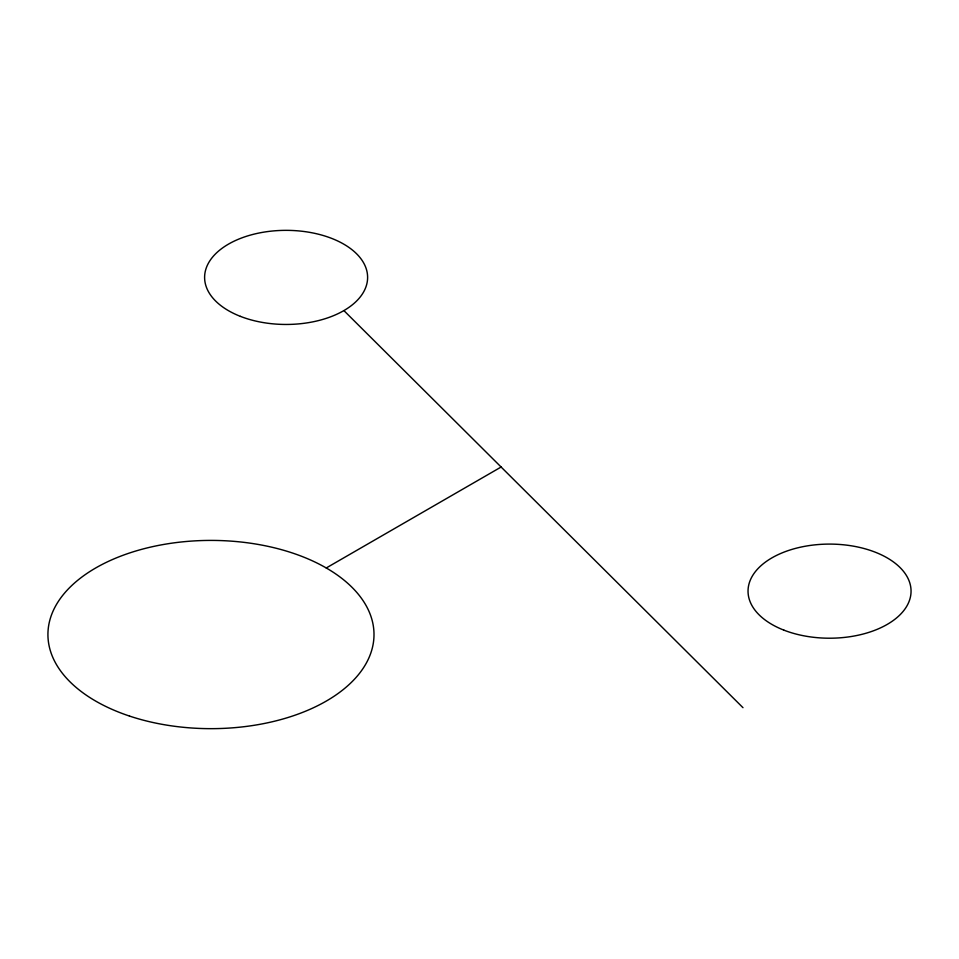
<?xml version="1.0" encoding="UTF-8"?>
<svg xmlns="http://www.w3.org/2000/svg" width="959" height="959" viewBox="0 0 959 959"><rect width="100%" height="100%" fill="white"/><g stroke="black" fill="none" stroke-linecap="round" stroke-linejoin="round"><path stroke-width="1.44" d="M326.24 567.98L501.113 467.021M344.329 311.016L742.985 707.682M129.465 716.049A163.018 94.114 0 0 0 373.998 634.534A163.018 94.114 0 0 0 129.465 553.019A163.018 94.114 0 0 0 129.465 716.049M240.421 316.374A81.515 47.063 0 0 0 367.405 280.759A81.515 47.063 0 0 0 250.491 235.075A81.515 47.063 0 0 0 240.421 316.374M783.851 630.123A81.515 47.063 0 0 0 910.846 594.508A81.515 47.063 0 0 0 793.92 548.824A81.515 47.063 0 0 0 783.851 630.123"/></g></svg>
